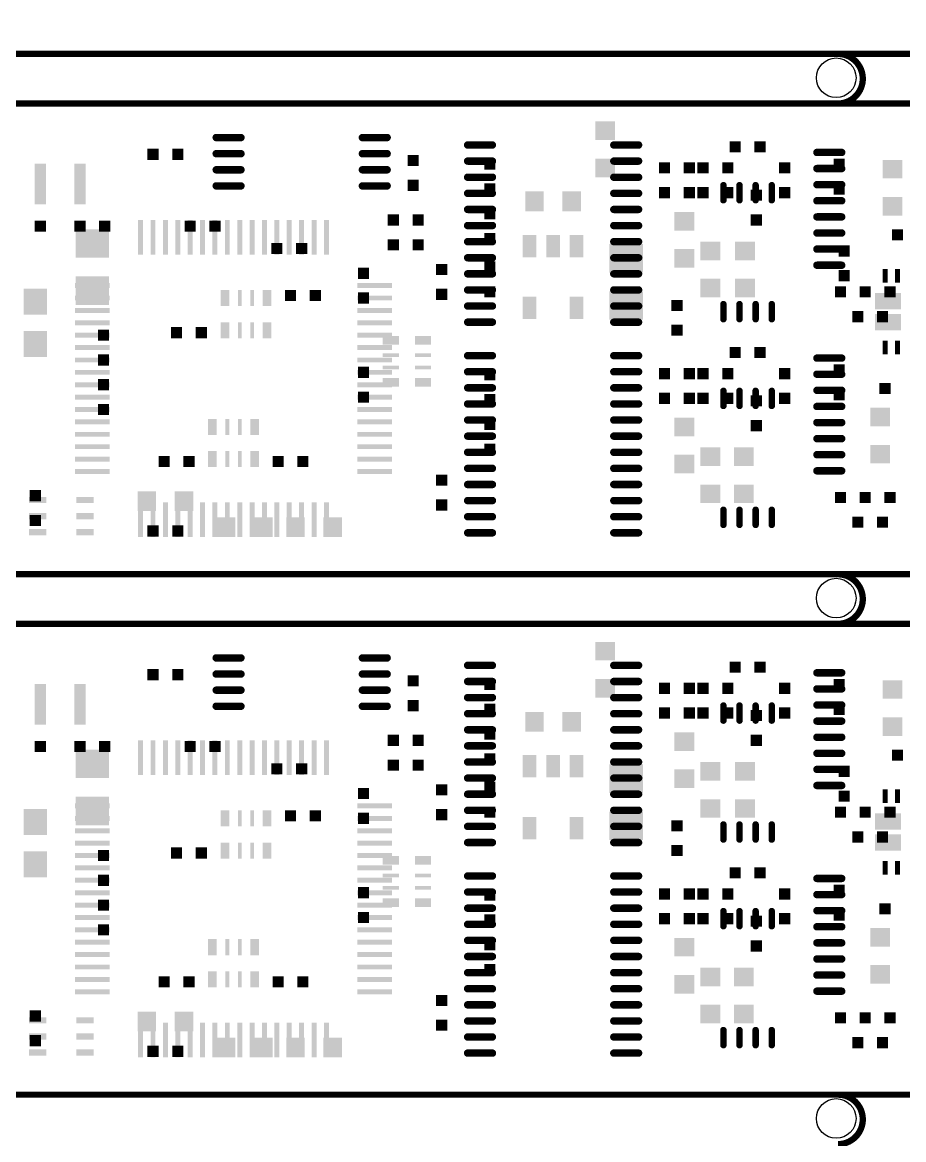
# Model space of a CAD drawing. Header units: inches. Extents: x -27 to 277, y -39 to 189.
# Drawn here: x 51.88 to 87.45, y 84.18 to 129.28 of the extents above; entities that cross this region are included whole.
import ezdxf

# ---------------------------------------------------------------- set-up
doc = ezdxf.new("R2010")
doc.units = ezdxf.units.IN
doc.header["$MEASUREMENT"] = 0
doc.layers.get('0').update_dxf_attribs({"color": 1})
for name, color, linetype in [('11_SPB', 52, 'Continuous'), ('12_SPT', 92, 'Continuous'), ('5_OL', 132, 'Continuous')]:
    doc.layers.add(name, color=color, linetype=linetype)

# ---------------------------------------------------------------- blocks, each defined once
blk = doc.blocks.new('D47ROUND1_6002X1_6002')
blk.add_circle((0, 0), 0.8)
blk = doc.blocks.new('D174OBLONG0_25999X0_87', base_point=(0.129995, 0.435))
at = {"const_width": 0.129995}
blk.add_lwpolyline([(0.064998, 0.129995, 1), (0.194993, 0.129995), (0.194993, 0.740005, 1), (0.064998, 0.740005), (0.064998, 0.129995)], format="xyb", dxfattribs=at)
blk = doc.blocks.new('D177SQUARE0_45001X0_45001')
blk.add_solid([(-0.225005, -0.225005), (0.225005, -0.225005), (-0.225005, 0.225005), (0.225005, 0.225005)])
blk = doc.blocks.new('D178OBLONG1_3X0_3', base_point=(0.65, 0.15))
at = {"const_width": 0.15}
blk.add_lwpolyline([(0.15, 0.225, 1), (0.15, 0.075), (1.15, 0.075, 1), (1.15, 0.225), (0.15, 0.225)], format="xyb", dxfattribs=at)
blk = doc.blocks.new('D179RECTANGLE0_8X0_75001')
blk.add_solid([(-0.4, -0.375005), (0.4, -0.375005), (-0.4, 0.375005), (0.4, 0.375005)])
blk = doc.blocks.new('D187RECTANGLE0_45001X1_65001')
blk.add_solid([(-0.225005, -0.825005), (0.225005, -0.825005), (-0.225005, 0.825005), (0.225005, 0.825005)])
blk = doc.blocks.new('D189RECTANGLE0_2X1_4')
blk.add_solid([(-0.1, -0.7), (0.1, -0.7), (-0.1, 0.7), (0.1, 0.7)])
blk = doc.blocks.new('D190RECTANGLE1_4X0_2')
blk.add_solid([(-0.7, -0.1), (0.7, -0.1), (-0.7, 0.1), (0.7, 0.1)])
blk = doc.blocks.new('D194RECTANGLE0_95001X1_05001')
blk.add_solid([(-0.475005, -0.525005), (0.475005, -0.525005), (-0.475005, 0.525005), (0.475005, 0.525005)])
blk = doc.blocks.new('D195RECTANGLE0_7X0_25001')
blk.add_solid([(-0.35, -0.125005), (0.35, -0.125005), (-0.35, 0.125005), (0.35, 0.125005)])
blk = doc.blocks.new('D184RECTANGLE0_75001X0_8')
blk.add_solid([(-0.375005, -0.4), (0.375005, -0.4), (-0.375005, 0.4), (0.375005, 0.4)])
blk = doc.blocks.new('D203RECTANGLE0_2X0_55001')
blk.add_solid([(-0.1, -0.275005), (0.1, -0.275005), (-0.1, 0.275005), (0.1, 0.275005)])
blk = doc.blocks.new('D192RECTANGLE1_35001X1_15001')
blk.add_solid([(-0.675005, -0.575005), (0.675005, -0.575005), (-0.675005, 0.575005), (0.675005, 0.575005)])
blk = doc.blocks.new('D181RECTANGLE0_65001X0_15001')
blk.add_solid([(-0.325005, -0.075005), (0.325005, -0.075005), (-0.325005, 0.075005), (0.325005, 0.075005)])
blk = doc.blocks.new('D182RECTANGLE0_65001X0_35001')
blk.add_solid([(-0.325005, -0.175005), (0.325005, -0.175005), (-0.325005, 0.175005), (0.325005, 0.175005)])
blk = doc.blocks.new('D207RECTANGLE0_15001X0_65001')
blk.add_solid([(-0.075005, -0.325005), (0.075005, -0.325005), (-0.075005, 0.325005), (0.075005, 0.325005)])
blk = doc.blocks.new('D208RECTANGLE0_35001X0_65001')
blk.add_solid([(-0.175005, -0.325005), (0.175005, -0.325005), (-0.175005, 0.325005), (0.175005, 0.325005)])
blk = doc.blocks.new('D209RECTANGLE0_55001X0_9')
blk.add_solid([(-0.275005, -0.45), (0.275005, -0.45), (-0.275005, 0.45), (0.275005, 0.45)])
blk = doc.blocks.new('D211RECTANGLE1_05001X0_65001')
blk.add_solid([(-0.525005, -0.325005), (0.525005, -0.325005), (-0.525005, 0.325005), (0.525005, 0.325005)])

msp = doc.modelspace()

# ---------------------------------------------------------------- linework, layer by layer
at = {"layer": '5_OL', "const_width": 0.254}
for points in [[(11.0998, 129.2987), (11.0998, 128.00076), (118.00078, 128.00076), (118.00078, 132.4991)], [(11.0998, 129.30124), (11.0998, 128.00076), (118.00078, 128.00076), (118.00078, 132.4991)], [(118.00078, 121.5009), (118.00078, 125.99924), (26.08072, 125.99924), (26.08072, 123.49988)], [(118.00078, 121.5009), (118.00078, 125.99924), (26.08072, 125.99924), (26.08072, 123.49988)], [(11.0998, 108.30052), (11.0998, 107.00004), (118.00078, 107.00004), (118.00078, 111.50092)], [(11.0998, 108.30052), (11.0998, 107.00004), (118.00078, 107.00004), (118.00078, 111.50092)], [(118.00078, 100.50018), (118.00078, 105.00106), (26.08072, 105.00106), (26.08072, 102.49916)], [(118.00078, 100.50018), (118.00078, 105.00106), (26.08072, 105.00106), (26.08072, 102.49916)], [(11.0998, 87.2998), (11.0998, 85.99932), (118.00078, 85.99932), (118.00078, 90.5002)], [(11.0998, 87.2998), (11.0998, 85.99932), (118.00078, 85.99932), (118.00078, 90.5002)]]:
    msp.add_lwpolyline(points, dxfattribs=at)
for points in [[(84.80044, 128.00076, -0.414214), (85.8012, 127)], [(85.8012, 127, -0.414214), (84.80044, 125.99924)], [(84.80044, 107.00004, -0.414214), (85.8012, 105.99928)], [(85.8012, 105.99928, -0.414214), (84.80044, 105.00106)], [(84.80044, 85.99932, -0.41347), (85.8012, 85.0011)], [(85.8012, 85.0011, -0.414214), (84.80044, 84.00034)]]:
    msp.add_lwpolyline(points, format="xyb", dxfattribs=at)

# ---------------------------------------------------------------- block references
at = {"layer": '11_SPB'}
for name, p in [('D178OBLONG1_3X0_3', (60.20054, 124.6251)), ('D178OBLONG1_3X0_3', (66.10096, 124.6251)), ('D178OBLONG1_3X0_3', (70.35038, 124.32538)), ('D178OBLONG1_3X0_3', (76.2508, 124.32538)), ('D177SQUARE0_45001X0_45001', (80.65008, 124.24918)), ('D177SQUARE0_45001X0_45001', (81.65084, 124.24918)), ('D177SQUARE0_45001X0_45001', (57.15, 123.94946)), ('D177SQUARE0_45001X0_45001', (58.15076, 123.94946)), ('D178OBLONG1_3X0_3', (60.20054, 123.97486)), ('D178OBLONG1_3X0_3', (66.10096, 123.97486)), ('D178OBLONG1_3X0_3', (84.44992, 124.02566)), ('D187RECTANGLE0_45001X1_65001', (52.60086, 122.75058)), ('D187RECTANGLE0_45001X1_65001', (54.20106, 122.75058)), ('D177SQUARE0_45001X0_45001', (67.65036, 123.70054)), ('D178OBLONG1_3X0_3', (70.35038, 123.67514)), ('D178OBLONG1_3X0_3', (76.2508, 123.67514)), ('D177SQUARE0_45001X0_45001', (77.8002, 123.40082)), ('D177SQUARE0_45001X0_45001', (78.80096, 123.40082)), ('D178OBLONG1_3X0_3', (60.20054, 123.32462)), ('D178OBLONG1_3X0_3', (66.10096, 123.32462)), ('D178OBLONG1_3X0_3', (70.35038, 123.0249)), ('D178OBLONG1_3X0_3', (76.2508, 123.0249)), ('D178OBLONG1_3X0_3', (84.44992, 123.37542)), ('D178OBLONG1_3X0_3', (60.20054, 122.67438)), ('D178OBLONG1_3X0_3', (66.10096, 122.67438)), ('D177SQUARE0_45001X0_45001', (67.65036, 122.69978)), ('D174OBLONG0_25999X0_87', (80.1751, 122.40006)), ('D174OBLONG0_25999X0_87', (80.82534, 122.40006)), ('D174OBLONG0_25999X0_87', (81.47558, 122.40006)), ('D174OBLONG0_25999X0_87', (82.12582, 122.40006)), ('D178OBLONG1_3X0_3', (84.44992, 122.72518)), ('D178OBLONG1_3X0_3', (70.35038, 122.37466)), ('D178OBLONG1_3X0_3', (76.2508, 122.37466)), ('D177SQUARE0_45001X0_45001', (77.8002, 122.40006)), ('D177SQUARE0_45001X0_45001', (78.80096, 122.40006)), ('D178OBLONG1_3X0_3', (84.44992, 122.07494)), ('D178OBLONG1_3X0_3', (70.35038, 121.72442)), ('D178OBLONG1_3X0_3', (76.2508, 121.72442)), ('D189RECTANGLE0_2X1_4', (56.64962, 120.5992)), ('D189RECTANGLE0_2X1_4', (57.15, 120.5992)), ('D189RECTANGLE0_2X1_4', (57.65038, 120.5992)), ('D189RECTANGLE0_2X1_4', (58.15076, 120.5992)), ('D189RECTANGLE0_2X1_4', (58.65114, 120.5992)), ('D189RECTANGLE0_2X1_4', (59.14898, 120.5992)), ('D189RECTANGLE0_2X1_4', (59.64936, 120.5992)), ('D189RECTANGLE0_2X1_4', (60.14974, 120.5992)), ('D189RECTANGLE0_2X1_4', (60.65012, 120.5992)), ('D189RECTANGLE0_2X1_4', (61.1505, 120.5992)), ('D189RECTANGLE0_2X1_4', (61.65088, 120.5992)), ('D189RECTANGLE0_2X1_4', (62.15126, 120.5992)), ('D189RECTANGLE0_2X1_4', (62.6491, 120.5992)), ('D189RECTANGLE0_2X1_4', (63.14948, 120.5992)), ('D189RECTANGLE0_2X1_4', (63.64986, 120.5992)), ('D189RECTANGLE0_2X1_4', (64.15024, 120.5992)), ('D177SQUARE0_45001X0_45001', (66.85026, 121.30024)), ('D177SQUARE0_45001X0_45001', (67.85102, 121.30024)), ('D179RECTANGLE0_8X0_75001', (78.6003, 121.24944)), ('D178OBLONG1_3X0_3', (84.44992, 121.4247)), ('D177SQUARE0_45001X0_45001', (52.60086, 121.04878)), ('D177SQUARE0_45001X0_45001', (54.20106, 121.04878)), ('D177SQUARE0_45001X0_45001', (55.19928, 121.04878)), ('D178OBLONG1_3X0_3', (70.35038, 121.07418)), ('D178OBLONG1_3X0_3', (76.2508, 121.07418)), ('D178OBLONG1_3X0_3', (84.44992, 120.77446)), ('D177SQUARE0_45001X0_45001', (66.85026, 120.29948)), ('D177SQUARE0_45001X0_45001', (67.85102, 120.29948)), ('D178OBLONG1_3X0_3', (70.35038, 120.42394)), ('D178OBLONG1_3X0_3', (76.2508, 120.42394)), ('D179RECTANGLE0_8X0_75001', (78.6003, 119.75084)), ('D178OBLONG1_3X0_3', (84.44992, 120.12422)), ('D177SQUARE0_45001X0_45001', (68.80098, 119.29872)), ('D178OBLONG1_3X0_3', (70.35038, 119.7737)), ('D178OBLONG1_3X0_3', (76.2508, 119.7737)), ('D178OBLONG1_3X0_3', (84.44992, 119.47398)), ('D178OBLONG1_3X0_3', (70.35038, 119.126)), ('D178OBLONG1_3X0_3', (76.2508, 119.126)), ('D190RECTANGLE1_4X0_2', (54.6989, 118.65102)), ('D190RECTANGLE1_4X0_2', (66.10096, 118.65102)), ('D178OBLONG1_3X0_3', (70.35038, 118.47576)), ('D178OBLONG1_3X0_3', (76.2508, 118.47576)), ('D177SQUARE0_45001X0_45001', (84.8995, 118.39956)), ('D177SQUARE0_45001X0_45001', (85.90026, 118.39956)), ('D177SQUARE0_45001X0_45001', (86.90102, 118.39956)), ('D194RECTANGLE0_95001X1_05001', (52.4002, 118.00078)), ('D190RECTANGLE1_4X0_2', (54.6989, 118.15064)), ('D190RECTANGLE1_4X0_2', (66.10096, 118.15064)), ('D177SQUARE0_45001X0_45001', (68.80098, 118.3005)), ('D190RECTANGLE1_4X0_2', (54.6989, 117.65026)), ('D190RECTANGLE1_4X0_2', (66.10096, 117.65026)), ('D178OBLONG1_3X0_3', (70.35038, 117.82552)), ('D178OBLONG1_3X0_3', (76.2508, 117.82552)), ('D174OBLONG0_25999X0_87', (80.1751, 117.59946)), ('D174OBLONG0_25999X0_87', (80.82534, 117.59946)), ('D174OBLONG0_25999X0_87', (81.47558, 117.59946)), ('D174OBLONG0_25999X0_87', (82.12582, 117.59946)), ('D190RECTANGLE1_4X0_2', (54.6989, 117.14988)), ('D190RECTANGLE1_4X0_2', (66.10096, 117.14988)), ('D178OBLONG1_3X0_3', (70.35038, 117.17528)), ('D178OBLONG1_3X0_3', (76.2508, 117.17528)), ('D177SQUARE0_45001X0_45001', (85.60054, 117.3988)), ('D177SQUARE0_45001X0_45001', (86.59876, 117.3988)), ('D194RECTANGLE0_95001X1_05001', (52.4002, 116.29898)), ('D190RECTANGLE1_4X0_2', (54.6989, 116.6495)), ('D190RECTANGLE1_4X0_2', (66.10096, 116.6495)), ('D190RECTANGLE1_4X0_2', (54.6989, 116.14912)), ('D190RECTANGLE1_4X0_2', (66.10096, 116.14912)), ('D178OBLONG1_3X0_3', (70.35038, 115.824)), ('D178OBLONG1_3X0_3', (76.2508, 115.824)), ('D177SQUARE0_45001X0_45001', (80.65008, 115.951)), ('D177SQUARE0_45001X0_45001', (81.65084, 115.951)), ('D190RECTANGLE1_4X0_2', (54.6989, 115.64874)), ('D190RECTANGLE1_4X0_2', (66.10096, 115.64874)), ('D178OBLONG1_3X0_3', (84.44992, 115.72494)), ('D190RECTANGLE1_4X0_2', (54.6989, 115.1509)), ('D190RECTANGLE1_4X0_2', (66.10096, 115.1509)), ('D178OBLONG1_3X0_3', (70.35038, 115.17376)), ('D178OBLONG1_3X0_3', (76.2508, 115.17376)), ('D177SQUARE0_45001X0_45001', (77.8002, 115.1001)), ('D177SQUARE0_45001X0_45001', (78.80096, 115.1001)), ('D178OBLONG1_3X0_3', (84.44992, 115.0747)), ('D190RECTANGLE1_4X0_2', (54.6989, 114.65052)), ('D190RECTANGLE1_4X0_2', (66.10096, 114.65052)), ('D178OBLONG1_3X0_3', (70.35038, 114.52606)), ('D178OBLONG1_3X0_3', (76.2508, 114.52606)), ('D178OBLONG1_3X0_3', (84.44992, 114.42446)), ('D190RECTANGLE1_4X0_2', (54.6989, 114.15014)), ('D190RECTANGLE1_4X0_2', (66.10096, 114.15014)), ('D177SQUARE0_45001X0_45001', (77.8002, 114.09934)), ('D177SQUARE0_45001X0_45001', (78.80096, 114.09934)), ('D174OBLONG0_25999X0_87', (80.1751, 114.09934)), ('D174OBLONG0_25999X0_87', (80.82534, 114.09934)), ('D174OBLONG0_25999X0_87', (81.47558, 114.09934)), ('D174OBLONG0_25999X0_87', (82.12582, 114.09934)), ('D190RECTANGLE1_4X0_2', (54.6989, 113.64976)), ('D190RECTANGLE1_4X0_2', (66.10096, 113.64976)), ('D178OBLONG1_3X0_3', (70.35038, 113.87582)), ('D178OBLONG1_3X0_3', (76.2508, 113.87582)), ('D178OBLONG1_3X0_3', (84.44992, 113.77422)), ('D190RECTANGLE1_4X0_2', (54.6989, 113.14938)), ('D190RECTANGLE1_4X0_2', (66.10096, 113.14938)), ('D178OBLONG1_3X0_3', (70.35038, 113.22558)), ('D178OBLONG1_3X0_3', (76.2508, 113.22558)), ('D179RECTANGLE0_8X0_75001', (78.6003, 112.94872)), ('D178OBLONG1_3X0_3', (84.44992, 113.12398)), ('D190RECTANGLE1_4X0_2', (54.6989, 112.649)), ('D190RECTANGLE1_4X0_2', (66.10096, 112.649)), ('D178OBLONG1_3X0_3', (70.35038, 112.57534)), ('D178OBLONG1_3X0_3', (76.2508, 112.57534)), ('D178OBLONG1_3X0_3', (84.44992, 112.47374)), ('D190RECTANGLE1_4X0_2', (54.6989, 112.15116)), ('D190RECTANGLE1_4X0_2', (66.10096, 112.15116)), ('D178OBLONG1_3X0_3', (70.35038, 111.9251)), ('D178OBLONG1_3X0_3', (76.2508, 111.9251)), ('D178OBLONG1_3X0_3', (84.44992, 111.82604)), ('D190RECTANGLE1_4X0_2', (54.6989, 111.65078)), ('D190RECTANGLE1_4X0_2', (66.10096, 111.65078)), ('D178OBLONG1_3X0_3', (70.35038, 111.27486)), ('D178OBLONG1_3X0_3', (76.2508, 111.27486)), ('D179RECTANGLE0_8X0_75001', (78.6003, 111.45012)), ('D190RECTANGLE1_4X0_2', (54.6989, 111.1504)), ('D190RECTANGLE1_4X0_2', (66.10096, 111.1504)), ('D177SQUARE0_45001X0_45001', (68.80098, 110.79988)), ('D178OBLONG1_3X0_3', (84.44992, 111.1758)), ('D178OBLONG1_3X0_3', (70.35038, 110.62462)), ('D178OBLONG1_3X0_3', (76.2508, 110.62462)), ('D195RECTANGLE0_7X0_25001', (52.49926, 109.99978)), ('D195RECTANGLE0_7X0_25001', (54.39918, 109.99978)), ('D178OBLONG1_3X0_3', (70.35038, 109.97438)), ('D178OBLONG1_3X0_3', (76.2508, 109.97438)), ('D177SQUARE0_45001X0_45001', (84.8995, 110.09884)), ('D177SQUARE0_45001X0_45001', (85.90026, 110.09884)), ('D177SQUARE0_45001X0_45001', (86.90102, 110.09884)), ('D189RECTANGLE0_2X1_4', (56.64962, 109.19968)), ('D189RECTANGLE0_2X1_4', (57.15, 109.19968)), ('D189RECTANGLE0_2X1_4', (57.65038, 109.19968)), ('D189RECTANGLE0_2X1_4', (58.15076, 109.19968)), ('D189RECTANGLE0_2X1_4', (58.65114, 109.19968)), ('D189RECTANGLE0_2X1_4', (59.14898, 109.19968)), ('D189RECTANGLE0_2X1_4', (59.64936, 109.19968)), ('D189RECTANGLE0_2X1_4', (60.14974, 109.19968)), ('D189RECTANGLE0_2X1_4', (60.65012, 109.19968)), ('D189RECTANGLE0_2X1_4', (61.1505, 109.19968)), ('D189RECTANGLE0_2X1_4', (61.65088, 109.19968)), ('D189RECTANGLE0_2X1_4', (62.15126, 109.19968)), ('D189RECTANGLE0_2X1_4', (62.6491, 109.19968)), ('D189RECTANGLE0_2X1_4', (63.14948, 109.19968)), ('D189RECTANGLE0_2X1_4', (63.64986, 109.19968)), ('D189RECTANGLE0_2X1_4', (64.15024, 109.19968)), ('D177SQUARE0_45001X0_45001', (68.80098, 109.79912)), ('D174OBLONG0_25999X0_87', (80.1751, 109.29874)), ('D174OBLONG0_25999X0_87', (80.82534, 109.29874)), ('D174OBLONG0_25999X0_87', (81.47558, 109.29874)), ('D174OBLONG0_25999X0_87', (82.12582, 109.29874)), ('D195RECTANGLE0_7X0_25001', (52.49926, 109.34954)), ('D195RECTANGLE0_7X0_25001', (54.39918, 109.34954)), ('D178OBLONG1_3X0_3', (70.35038, 109.32414)), ('D178OBLONG1_3X0_3', (76.2508, 109.32414)), ('D177SQUARE0_45001X0_45001', (85.60054, 109.10062)), ('D177SQUARE0_45001X0_45001', (86.59876, 109.10062)), ('D195RECTANGLE0_7X0_25001', (52.49926, 108.6993)), ('D195RECTANGLE0_7X0_25001', (54.39918, 108.6993)), ('D178OBLONG1_3X0_3', (70.35038, 108.6739)), ('D178OBLONG1_3X0_3', (76.2508, 108.6739)), ('D178OBLONG1_3X0_3', (60.20054, 103.62438)), ('D178OBLONG1_3X0_3', (66.10096, 103.62438)), ('D178OBLONG1_3X0_3', (70.35038, 103.32466)), ('D178OBLONG1_3X0_3', (76.2508, 103.32466)), ('D177SQUARE0_45001X0_45001', (80.65008, 103.251)), ('D177SQUARE0_45001X0_45001', (81.65084, 103.251)), ('D177SQUARE0_45001X0_45001', (57.15, 102.94874)), ('D177SQUARE0_45001X0_45001', (58.15076, 102.94874)), ('D178OBLONG1_3X0_3', (60.20054, 102.97414)), ('D178OBLONG1_3X0_3', (66.10096, 102.97414)), ('D177SQUARE0_45001X0_45001', (67.65036, 102.69982)), ('D178OBLONG1_3X0_3', (70.35038, 102.67442)), ('D178OBLONG1_3X0_3', (76.2508, 102.67442)), ('D178OBLONG1_3X0_3', (84.44992, 103.02494)), ('D187RECTANGLE0_45001X1_65001', (52.60086, 101.74986)), ('D187RECTANGLE0_45001X1_65001', (54.20106, 101.74986)), ('D178OBLONG1_3X0_3', (60.20054, 102.3239)), ('D178OBLONG1_3X0_3', (66.10096, 102.3239)), ('D177SQUARE0_45001X0_45001', (77.8002, 102.4001)), ('D177SQUARE0_45001X0_45001', (78.80096, 102.4001)), ('D178OBLONG1_3X0_3', (84.44992, 102.3747)), ('D177SQUARE0_45001X0_45001', (67.65036, 101.69906)), ('D178OBLONG1_3X0_3', (70.35038, 102.02418)), ('D178OBLONG1_3X0_3', (76.2508, 102.02418)), ('D178OBLONG1_3X0_3', (60.20054, 101.67366)), ('D178OBLONG1_3X0_3', (66.10096, 101.67366)), ('D178OBLONG1_3X0_3', (70.35038, 101.37394)), ('D178OBLONG1_3X0_3', (76.2508, 101.37394)), ('D177SQUARE0_45001X0_45001', (77.8002, 101.39934)), ('D177SQUARE0_45001X0_45001', (78.80096, 101.39934)), ('D174OBLONG0_25999X0_87', (80.1751, 101.39934)), ('D174OBLONG0_25999X0_87', (80.82534, 101.39934)), ('D174OBLONG0_25999X0_87', (81.47558, 101.39934)), ('D174OBLONG0_25999X0_87', (82.12582, 101.39934)), ('D178OBLONG1_3X0_3', (84.44992, 101.72446)), ('D178OBLONG1_3X0_3', (84.44992, 101.07422)), ('D178OBLONG1_3X0_3', (70.35038, 100.7237)), ('D178OBLONG1_3X0_3', (76.2508, 100.7237)), ('D179RECTANGLE0_8X0_75001', (78.6003, 100.24872)), ('D178OBLONG1_3X0_3', (84.44992, 100.42398)), ('D177SQUARE0_45001X0_45001', (52.60086, 100.0506)), ('D177SQUARE0_45001X0_45001', (54.20106, 100.0506)), ('D177SQUARE0_45001X0_45001', (55.19928, 100.0506)), ('D189RECTANGLE0_2X1_4', (56.64962, 99.60102)), ('D189RECTANGLE0_2X1_4', (57.15, 99.60102)), ('D189RECTANGLE0_2X1_4', (57.65038, 99.60102)), ('D189RECTANGLE0_2X1_4', (58.15076, 99.60102)), ('D189RECTANGLE0_2X1_4', (58.65114, 99.60102)), ('D189RECTANGLE0_2X1_4', (59.14898, 99.60102)), ('D189RECTANGLE0_2X1_4', (59.64936, 99.60102)), ('D189RECTANGLE0_2X1_4', (60.14974, 99.60102)), ('D189RECTANGLE0_2X1_4', (60.65012, 99.60102)), ('D189RECTANGLE0_2X1_4', (61.1505, 99.60102)), ('D189RECTANGLE0_2X1_4', (61.65088, 99.60102)), ('D189RECTANGLE0_2X1_4', (62.15126, 99.60102)), ('D189RECTANGLE0_2X1_4', (62.6491, 99.60102)), ('D189RECTANGLE0_2X1_4', (63.14948, 99.60102)), ('D189RECTANGLE0_2X1_4', (63.64986, 99.60102)), ('D189RECTANGLE0_2X1_4', (64.15024, 99.60102)), ('D177SQUARE0_45001X0_45001', (66.85026, 100.29952)), ('D177SQUARE0_45001X0_45001', (67.85102, 100.29952)), ('D178OBLONG1_3X0_3', (70.35038, 100.076)), ('D178OBLONG1_3X0_3', (76.2508, 100.076)), ('D178OBLONG1_3X0_3', (84.44992, 99.77374)), ('D177SQUARE0_45001X0_45001', (66.85026, 99.29876)), ('D177SQUARE0_45001X0_45001', (67.85102, 99.29876)), ('D178OBLONG1_3X0_3', (70.35038, 99.42576)), ('D178OBLONG1_3X0_3', (76.2508, 99.42576)), ('D178OBLONG1_3X0_3', (84.44992, 99.12604)), ('D178OBLONG1_3X0_3', (70.35038, 98.77552)), ('D178OBLONG1_3X0_3', (76.2508, 98.77552)), ('D179RECTANGLE0_8X0_75001', (78.6003, 98.75012)), ('D177SQUARE0_45001X0_45001', (68.80098, 98.30054)), ('D178OBLONG1_3X0_3', (84.44992, 98.4758)), ('D178OBLONG1_3X0_3', (70.35038, 98.12528)), ('D178OBLONG1_3X0_3', (76.2508, 98.12528)), ('D194RECTANGLE0_95001X1_05001', (52.4002, 97.00006)), ('D190RECTANGLE1_4X0_2', (54.6989, 97.6503)), ('D190RECTANGLE1_4X0_2', (66.10096, 97.6503)), ('D177SQUARE0_45001X0_45001', (68.80098, 97.29978)), ('D178OBLONG1_3X0_3', (70.35038, 97.47504)), ('D178OBLONG1_3X0_3', (76.2508, 97.47504)), ('D177SQUARE0_45001X0_45001', (84.8995, 97.39884)), ('D177SQUARE0_45001X0_45001', (85.90026, 97.39884)), ('D177SQUARE0_45001X0_45001', (86.90102, 97.39884)), ('D190RECTANGLE1_4X0_2', (54.6989, 97.14992)), ('D190RECTANGLE1_4X0_2', (66.10096, 97.14992)), ('D178OBLONG1_3X0_3', (70.35038, 96.8248)), ('D178OBLONG1_3X0_3', (76.2508, 96.8248)), ('D174OBLONG0_25999X0_87', (80.1751, 96.59874)), ('D174OBLONG0_25999X0_87', (80.82534, 96.59874)), ('D174OBLONG0_25999X0_87', (81.47558, 96.59874)), ('D174OBLONG0_25999X0_87', (82.12582, 96.59874)), ('D190RECTANGLE1_4X0_2', (54.6989, 96.64954)), ('D190RECTANGLE1_4X0_2', (66.10096, 96.64954)), ('D177SQUARE0_45001X0_45001', (85.60054, 96.40062)), ('D177SQUARE0_45001X0_45001', (86.59876, 96.40062)), ('D190RECTANGLE1_4X0_2', (54.6989, 96.14916)), ('D190RECTANGLE1_4X0_2', (66.10096, 96.14916)), ('D178OBLONG1_3X0_3', (70.35038, 96.17456)), ('D178OBLONG1_3X0_3', (76.2508, 96.17456)), ('D194RECTANGLE0_95001X1_05001', (52.4002, 95.3008)), ('D190RECTANGLE1_4X0_2', (54.6989, 95.64878)), ('D190RECTANGLE1_4X0_2', (66.10096, 95.64878)), ('D190RECTANGLE1_4X0_2', (54.6989, 95.15094)), ('D190RECTANGLE1_4X0_2', (66.10096, 95.15094)), ('D177SQUARE0_45001X0_45001', (80.65008, 94.95028)), ('D177SQUARE0_45001X0_45001', (81.65084, 94.95028)), ('D190RECTANGLE1_4X0_2', (54.6989, 94.65056)), ('D190RECTANGLE1_4X0_2', (66.10096, 94.65056)), ('D178OBLONG1_3X0_3', (70.35038, 94.82582)), ('D178OBLONG1_3X0_3', (76.2508, 94.82582)), ('D178OBLONG1_3X0_3', (84.44992, 94.72422)), ('D190RECTANGLE1_4X0_2', (54.6989, 94.15018)), ('D190RECTANGLE1_4X0_2', (66.10096, 94.15018)), ('D178OBLONG1_3X0_3', (70.35038, 94.17558)), ('D178OBLONG1_3X0_3', (76.2508, 94.17558)), ('D177SQUARE0_45001X0_45001', (77.8002, 94.09938)), ('D177SQUARE0_45001X0_45001', (78.80096, 94.09938)), ('D178OBLONG1_3X0_3', (84.44992, 94.07398)), ('D190RECTANGLE1_4X0_2', (54.6989, 93.6498)), ('D190RECTANGLE1_4X0_2', (66.10096, 93.6498)), ('D178OBLONG1_3X0_3', (70.35038, 93.52534)), ('D178OBLONG1_3X0_3', (76.2508, 93.52534)), ('D174OBLONG0_25999X0_87', (80.1751, 93.10116)), ('D174OBLONG0_25999X0_87', (80.82534, 93.10116)), ('D174OBLONG0_25999X0_87', (81.47558, 93.10116)), ('D174OBLONG0_25999X0_87', (82.12582, 93.10116)), ('D178OBLONG1_3X0_3', (84.44992, 93.42374)), ('D190RECTANGLE1_4X0_2', (54.6989, 93.14942)), ('D190RECTANGLE1_4X0_2', (66.10096, 93.14942)), ('D178OBLONG1_3X0_3', (70.35038, 92.8751)), ('D178OBLONG1_3X0_3', (76.2508, 92.8751)), ('D177SQUARE0_45001X0_45001', (77.8002, 93.10116)), ('D177SQUARE0_45001X0_45001', (78.80096, 93.10116)), ('D178OBLONG1_3X0_3', (84.44992, 92.77604)), ('D190RECTANGLE1_4X0_2', (54.6989, 92.64904)), ('D190RECTANGLE1_4X0_2', (66.10096, 92.64904)), ('D190RECTANGLE1_4X0_2', (54.6989, 92.14866)), ('D190RECTANGLE1_4X0_2', (66.10096, 92.14866)), ('D178OBLONG1_3X0_3', (70.35038, 92.22486)), ('D178OBLONG1_3X0_3', (76.2508, 92.22486)), ('D179RECTANGLE0_8X0_75001', (78.6003, 91.95054)), ('D178OBLONG1_3X0_3', (84.44992, 92.1258)), ('D190RECTANGLE1_4X0_2', (54.6989, 91.65082)), ('D190RECTANGLE1_4X0_2', (66.10096, 91.65082)), ('D178OBLONG1_3X0_3', (70.35038, 91.57462)), ('D178OBLONG1_3X0_3', (76.2508, 91.57462)), ('D178OBLONG1_3X0_3', (84.44992, 91.47556)), ('D190RECTANGLE1_4X0_2', (54.6989, 91.15044)), ('D190RECTANGLE1_4X0_2', (66.10096, 91.15044)), ('D190RECTANGLE1_4X0_2', (54.6989, 90.65006)), ('D190RECTANGLE1_4X0_2', (66.10096, 90.65006)), ('D178OBLONG1_3X0_3', (70.35038, 90.92438)), ('D178OBLONG1_3X0_3', (76.2508, 90.92438)), ('D179RECTANGLE0_8X0_75001', (78.6003, 90.4494)), ('D178OBLONG1_3X0_3', (84.44992, 90.82532)), ('D190RECTANGLE1_4X0_2', (54.6989, 90.14968)), ('D190RECTANGLE1_4X0_2', (66.10096, 90.14968)), ('D178OBLONG1_3X0_3', (70.35038, 90.27414)), ('D178OBLONG1_3X0_3', (76.2508, 90.27414)), ('D178OBLONG1_3X0_3', (84.44992, 90.17508)), ('D177SQUARE0_45001X0_45001', (68.80098, 89.79916)), ('D178OBLONG1_3X0_3', (70.35038, 89.6239)), ('D178OBLONG1_3X0_3', (76.2508, 89.6239)), ('D177SQUARE0_45001X0_45001', (84.8995, 89.10066)), ('D177SQUARE0_45001X0_45001', (85.90026, 89.10066)), ('D177SQUARE0_45001X0_45001', (86.90102, 89.10066)), ('D195RECTANGLE0_7X0_25001', (52.49926, 88.99906)), ('D195RECTANGLE0_7X0_25001', (54.39918, 88.99906)), ('D189RECTANGLE0_2X1_4', (56.64962, 88.19896)), ('D189RECTANGLE0_2X1_4', (57.15, 88.19896)), ('D189RECTANGLE0_2X1_4', (57.65038, 88.19896)), ('D189RECTANGLE0_2X1_4', (58.15076, 88.19896)), ('D189RECTANGLE0_2X1_4', (58.65114, 88.19896)), ('D189RECTANGLE0_2X1_4', (59.14898, 88.19896)), ('D189RECTANGLE0_2X1_4', (59.64936, 88.19896)), ('D189RECTANGLE0_2X1_4', (60.14974, 88.19896)), ('D189RECTANGLE0_2X1_4', (60.65012, 88.19896)), ('D189RECTANGLE0_2X1_4', (61.1505, 88.19896)), ('D189RECTANGLE0_2X1_4', (61.65088, 88.19896)), ('D189RECTANGLE0_2X1_4', (62.15126, 88.19896)), ('D189RECTANGLE0_2X1_4', (62.6491, 88.19896)), ('D189RECTANGLE0_2X1_4', (63.14948, 88.19896)), ('D189RECTANGLE0_2X1_4', (63.64986, 88.19896)), ('D189RECTANGLE0_2X1_4', (64.15024, 88.19896)), ('D177SQUARE0_45001X0_45001', (68.80098, 88.80094)), ('D178OBLONG1_3X0_3', (70.35038, 88.97366)), ('D178OBLONG1_3X0_3', (76.2508, 88.97366)), ('D195RECTANGLE0_7X0_25001', (52.49926, 88.34882)), ('D195RECTANGLE0_7X0_25001', (54.39918, 88.34882)), ('D178OBLONG1_3X0_3', (70.35038, 88.32596)), ('D178OBLONG1_3X0_3', (76.2508, 88.32596)), ('D174OBLONG0_25999X0_87', (80.1751, 88.30056)), ('D174OBLONG0_25999X0_87', (80.82534, 88.30056)), ('D174OBLONG0_25999X0_87', (81.47558, 88.30056)), ('D174OBLONG0_25999X0_87', (82.12582, 88.30056)), ('D177SQUARE0_45001X0_45001', (85.60054, 88.0999)), ('D177SQUARE0_45001X0_45001', (86.59876, 88.0999)), ('D195RECTANGLE0_7X0_25001', (52.49926, 87.70112)), ('D195RECTANGLE0_7X0_25001', (54.39918, 87.70112)), ('D178OBLONG1_3X0_3', (70.35038, 87.67572)), ('D178OBLONG1_3X0_3', (76.2508, 87.67572))]:
    msp.add_blockref(name, p, dxfattribs=at)
at = {"layer": '12_SPT'}
for name, p in [('D179RECTANGLE0_8X0_75001', (75.3999, 124.89942)), ('D177SQUARE0_45001X0_45001', (70.74916, 123.55068)), ('D179RECTANGLE0_8X0_75001', (75.3999, 123.40082)), ('D177SQUARE0_45001X0_45001', (79.3496, 123.40082)), ('D177SQUARE0_45001X0_45001', (80.35036, 123.40082)), ('D177SQUARE0_45001X0_45001', (82.64906, 123.40082)), ('D177SQUARE0_45001X0_45001', (84.85124, 123.55068)), ('D179RECTANGLE0_8X0_75001', (87.00008, 123.35002)), ('D177SQUARE0_45001X0_45001', (70.74916, 122.54992)), ('D177SQUARE0_45001X0_45001', (84.85124, 122.54992)), ('D184RECTANGLE0_75001X0_8', (72.55002, 122.04954)), ('D184RECTANGLE0_75001X0_8', (74.05116, 122.04954)), ('D177SQUARE0_45001X0_45001', (79.3496, 122.40006)), ('D177SQUARE0_45001X0_45001', (80.35036, 122.40006)), ('D177SQUARE0_45001X0_45001', (81.50098, 122.301)), ('D177SQUARE0_45001X0_45001', (82.64906, 122.40006)), ('D179RECTANGLE0_8X0_75001', (87.00008, 121.84888)), ('D177SQUARE0_45001X0_45001', (70.74916, 121.54916)), ('D177SQUARE0_45001X0_45001', (81.50098, 121.30024)), ('D192RECTANGLE1_35001X1_15001', (54.6989, 120.35282)), ('D177SQUARE0_45001X0_45001', (58.65114, 121.04878)), ('D177SQUARE0_45001X0_45001', (59.64936, 121.04878)), ('D177SQUARE0_45001X0_45001', (87.20074, 120.7008)), ('D177SQUARE0_45001X0_45001', (70.74916, 120.55094)), ('D209RECTANGLE0_55001X0_9', (72.34936, 120.24868)), ('D209RECTANGLE0_55001X0_9', (73.29932, 120.24868)), ('D209RECTANGLE0_55001X0_9', (74.24928, 120.24868)), ('D179RECTANGLE0_8X0_75001', (79.64932, 120.05056)), ('D179RECTANGLE0_8X0_75001', (81.04886, 120.05056)), ('D177SQUARE0_45001X0_45001', (62.15126, 120.14962)), ('D177SQUARE0_45001X0_45001', (63.14948, 120.14962)), ('D192RECTANGLE1_35001X1_15001', (76.2508, 119.75338)), ('D177SQUARE0_45001X0_45001', (85.04936, 120.05056)), ('D177SQUARE0_45001X0_45001', (70.74916, 119.40032)), ('D177SQUARE0_45001X0_45001', (65.64884, 119.14886)), ('D177SQUARE0_45001X0_45001', (85.04936, 119.0498)), ('D203RECTANGLE0_2X0_55001', (86.70036, 119.0498)), ('D203RECTANGLE0_2X0_55001', (87.20074, 119.0498)), ('D192RECTANGLE1_35001X1_15001', (54.6989, 118.44782)), ('D177SQUARE0_45001X0_45001', (70.74916, 118.39956)), ('D179RECTANGLE0_8X0_75001', (79.64932, 118.54942)), ('D179RECTANGLE0_8X0_75001', (81.04886, 118.54942)), ('D208RECTANGLE0_35001X0_65001', (60.05068, 118.15064)), ('D207RECTANGLE0_15001X0_65001', (60.65012, 118.15064)), ('D207RECTANGLE0_15001X0_65001', (61.1505, 118.15064)), ('D208RECTANGLE0_35001X0_65001', (61.74994, 118.15064)), ('D177SQUARE0_45001X0_45001', (62.6999, 118.2497)), ('D177SQUARE0_45001X0_45001', (63.70066, 118.2497)), ('D177SQUARE0_45001X0_45001', (65.64884, 118.15064)), ('D209RECTANGLE0_55001X0_9', (72.34936, 117.74932)), ('D209RECTANGLE0_55001X0_9', (74.24928, 117.74932)), ('D192RECTANGLE1_35001X1_15001', (76.2508, 117.84838)), ('D211RECTANGLE1_05001X0_65001', (86.82482, 118.02364)), ('D177SQUARE0_45001X0_45001', (78.30058, 117.85092)), ('D211RECTANGLE1_05001X0_65001', (86.82482, 117.17528)), ('D177SQUARE0_45001X0_45001', (55.15102, 116.6495)), ('D177SQUARE0_45001X0_45001', (58.09996, 116.7511)), ('D177SQUARE0_45001X0_45001', (59.10072, 116.7511)), ('D208RECTANGLE0_35001X0_65001', (60.05068, 116.85016)), ('D207RECTANGLE0_15001X0_65001', (60.65012, 116.85016)), ('D207RECTANGLE0_15001X0_65001', (61.1505, 116.85016)), ('D208RECTANGLE0_35001X0_65001', (61.74994, 116.85016)), ('D177SQUARE0_45001X0_45001', (78.30058, 116.85016)), ('D182RECTANGLE0_65001X0_35001', (66.7512, 116.44884)), ('D182RECTANGLE0_65001X0_35001', (68.04914, 116.44884)), ('D203RECTANGLE0_2X0_55001', (86.70036, 116.14912)), ('D203RECTANGLE0_2X0_55001', (87.20074, 116.14912)), ('D181RECTANGLE0_65001X0_15001', (66.7512, 115.8494)), ('D181RECTANGLE0_65001X0_15001', (68.04914, 115.8494)), ('D177SQUARE0_45001X0_45001', (55.15102, 115.64874)), ('D177SQUARE0_45001X0_45001', (84.85124, 115.24996)), ('D177SQUARE0_45001X0_45001', (65.64884, 115.1509)), ('D181RECTANGLE0_65001X0_15001', (66.7512, 115.34902)), ('D181RECTANGLE0_65001X0_15001', (68.04914, 115.34902)), ('D177SQUARE0_45001X0_45001', (70.74916, 115.0493)), ('D177SQUARE0_45001X0_45001', (79.3496, 115.1001)), ('D177SQUARE0_45001X0_45001', (80.35036, 115.1001)), ('D177SQUARE0_45001X0_45001', (82.64906, 115.1001)), ('D177SQUARE0_45001X0_45001', (55.15102, 114.65052)), ('D182RECTANGLE0_65001X0_35001', (66.7512, 114.74958)), ('D182RECTANGLE0_65001X0_35001', (68.04914, 114.74958)), ('D177SQUARE0_45001X0_45001', (86.70036, 114.50066)), ('D177SQUARE0_45001X0_45001', (65.64884, 114.15014)), ('D177SQUARE0_45001X0_45001', (70.74916, 114.05108)), ('D177SQUARE0_45001X0_45001', (79.3496, 114.09934)), ('D177SQUARE0_45001X0_45001', (80.35036, 114.09934)), ('D177SQUARE0_45001X0_45001', (81.50098, 114.00028)), ('D177SQUARE0_45001X0_45001', (82.64906, 114.09934)), ('D177SQUARE0_45001X0_45001', (84.85124, 114.2492)), ('D177SQUARE0_45001X0_45001', (55.15102, 113.64976)), ('D179RECTANGLE0_8X0_75001', (86.4997, 113.35004)), ('D208RECTANGLE0_35001X0_65001', (59.5503, 112.94872)), ('D207RECTANGLE0_15001X0_65001', (60.14974, 112.94872)), ('D207RECTANGLE0_15001X0_65001', (60.65012, 112.94872)), ('D208RECTANGLE0_35001X0_65001', (61.24956, 112.94872)), ('D177SQUARE0_45001X0_45001', (70.74916, 113.05032)), ('D177SQUARE0_45001X0_45001', (81.50098, 112.99952)), ('D208RECTANGLE0_35001X0_65001', (59.5503, 111.65078)), ('D207RECTANGLE0_15001X0_65001', (60.14974, 111.65078)), ('D207RECTANGLE0_15001X0_65001', (60.65012, 111.65078)), ('D208RECTANGLE0_35001X0_65001', (61.24956, 111.65078)), ('D177SQUARE0_45001X0_45001', (70.74916, 112.04956)), ('D179RECTANGLE0_8X0_75001', (79.64932, 111.74984)), ('D179RECTANGLE0_8X0_75001', (81.0006, 111.74984)), ('D179RECTANGLE0_8X0_75001', (86.4997, 111.8489)), ('D177SQUARE0_45001X0_45001', (57.59958, 111.54918)), ('D177SQUARE0_45001X0_45001', (58.60034, 111.54918)), ('D177SQUARE0_45001X0_45001', (62.19952, 111.54918)), ('D177SQUARE0_45001X0_45001', (63.20028, 111.54918)), ('D179RECTANGLE0_8X0_75001', (79.64932, 110.2487)), ('D179RECTANGLE0_8X0_75001', (81.0006, 110.2487)), ('D177SQUARE0_45001X0_45001', (52.4002, 110.17504)), ('D184RECTANGLE0_75001X0_8', (56.90108, 109.94898)), ('D184RECTANGLE0_75001X0_8', (58.39968, 109.94898)), ('D177SQUARE0_45001X0_45001', (52.4002, 109.17428)), ('D184RECTANGLE0_75001X0_8', (60.09894, 108.89996)), ('D184RECTANGLE0_75001X0_8', (61.60008, 108.89996)), ('D184RECTANGLE0_75001X0_8', (62.90056, 108.89996)), ('D184RECTANGLE0_75001X0_8', (64.39916, 108.89996)), ('D177SQUARE0_45001X0_45001', (57.15, 108.7501)), ('D177SQUARE0_45001X0_45001', (58.15076, 108.7501)), ('D179RECTANGLE0_8X0_75001', (75.3999, 103.8987)), ('D177SQUARE0_45001X0_45001', (70.74916, 102.54996)), ('D179RECTANGLE0_8X0_75001', (75.3999, 102.4001)), ('D177SQUARE0_45001X0_45001', (79.3496, 102.4001)), ('D177SQUARE0_45001X0_45001', (80.35036, 102.4001)), ('D177SQUARE0_45001X0_45001', (82.64906, 102.4001)), ('D177SQUARE0_45001X0_45001', (84.85124, 102.54996)), ('D179RECTANGLE0_8X0_75001', (87.00008, 102.3493)), ('D177SQUARE0_45001X0_45001', (70.74916, 101.5492)), ('D177SQUARE0_45001X0_45001', (79.3496, 101.39934)), ('D177SQUARE0_45001X0_45001', (80.35036, 101.39934)), ('D177SQUARE0_45001X0_45001', (81.50098, 101.30028)), ('D177SQUARE0_45001X0_45001', (82.64906, 101.39934)), ('D177SQUARE0_45001X0_45001', (84.85124, 101.5492)), ('D184RECTANGLE0_75001X0_8', (72.55002, 101.04882)), ('D184RECTANGLE0_75001X0_8', (74.05116, 101.04882)), ('D179RECTANGLE0_8X0_75001', (87.00008, 100.8507)), ('D177SQUARE0_45001X0_45001', (70.74916, 100.55098)), ('D177SQUARE0_45001X0_45001', (58.65114, 100.0506)), ('D177SQUARE0_45001X0_45001', (59.64936, 100.0506)), ('D177SQUARE0_45001X0_45001', (81.50098, 100.29952)), ('D192RECTANGLE1_35001X1_15001', (54.6989, 99.3521)), ('D177SQUARE0_45001X0_45001', (70.74916, 99.55022)), ('D209RECTANGLE0_55001X0_9', (72.34936, 99.2505)), ('D209RECTANGLE0_55001X0_9', (73.29932, 99.2505)), ('D209RECTANGLE0_55001X0_9', (74.24928, 99.2505)), ('D177SQUARE0_45001X0_45001', (87.20074, 99.70008)), ('D177SQUARE0_45001X0_45001', (62.15126, 99.1489)), ('D177SQUARE0_45001X0_45001', (63.14948, 99.1489)), ('D192RECTANGLE1_35001X1_15001', (76.2508, 98.75266)), ('D179RECTANGLE0_8X0_75001', (79.64932, 99.04984)), ('D179RECTANGLE0_8X0_75001', (81.04886, 99.04984)), ('D177SQUARE0_45001X0_45001', (85.04936, 99.04984)), ('D177SQUARE0_45001X0_45001', (65.64884, 98.15068)), ('D177SQUARE0_45001X0_45001', (70.74916, 98.3996)), ('D203RECTANGLE0_2X0_55001', (86.70036, 98.04908)), ('D203RECTANGLE0_2X0_55001', (87.20074, 98.04908)), ('D192RECTANGLE1_35001X1_15001', (54.6989, 97.4471)), ('D179RECTANGLE0_8X0_75001', (79.64932, 97.5487)), ('D179RECTANGLE0_8X0_75001', (81.04886, 97.5487)), ('D177SQUARE0_45001X0_45001', (85.04936, 98.04908)), ('D208RECTANGLE0_35001X0_65001', (60.05068, 97.14992)), ('D207RECTANGLE0_15001X0_65001', (60.65012, 97.14992)), ('D207RECTANGLE0_15001X0_65001', (61.1505, 97.14992)), ('D208RECTANGLE0_35001X0_65001', (61.74994, 97.14992)), ('D177SQUARE0_45001X0_45001', (62.6999, 97.24898)), ('D177SQUARE0_45001X0_45001', (63.70066, 97.24898)), ('D177SQUARE0_45001X0_45001', (70.74916, 97.39884)), ('D192RECTANGLE1_35001X1_15001', (76.2508, 96.84766)), ('D177SQUARE0_45001X0_45001', (65.64884, 97.14992)), ('D209RECTANGLE0_55001X0_9', (72.34936, 96.75114)), ('D209RECTANGLE0_55001X0_9', (74.24928, 96.75114)), ('D177SQUARE0_45001X0_45001', (78.30058, 96.8502)), ('D211RECTANGLE1_05001X0_65001', (86.82482, 97.02546)), ('D211RECTANGLE1_05001X0_65001', (86.82482, 96.17456)), ('D208RECTANGLE0_35001X0_65001', (60.05068, 95.84944)), ('D207RECTANGLE0_15001X0_65001', (60.65012, 95.84944)), ('D207RECTANGLE0_15001X0_65001', (61.1505, 95.84944)), ('D208RECTANGLE0_35001X0_65001', (61.74994, 95.84944)), ('D177SQUARE0_45001X0_45001', (78.30058, 95.84944)), ('D177SQUARE0_45001X0_45001', (55.15102, 95.64878)), ('D177SQUARE0_45001X0_45001', (58.09996, 95.75038)), ('D177SQUARE0_45001X0_45001', (59.10072, 95.75038)), ('D182RECTANGLE0_65001X0_35001', (66.7512, 95.45066)), ('D182RECTANGLE0_65001X0_35001', (68.04914, 95.45066)), ('D203RECTANGLE0_2X0_55001', (86.70036, 95.15094)), ('D203RECTANGLE0_2X0_55001', (87.20074, 95.15094)), ('D177SQUARE0_45001X0_45001', (55.15102, 94.65056)), ('D181RECTANGLE0_65001X0_15001', (66.7512, 94.84868)), ('D181RECTANGLE0_65001X0_15001', (68.04914, 94.84868)), ('D177SQUARE0_45001X0_45001', (65.64884, 94.15018)), ('D181RECTANGLE0_65001X0_15001', (66.7512, 94.35084)), ('D181RECTANGLE0_65001X0_15001', (68.04914, 94.35084)), ('D177SQUARE0_45001X0_45001', (70.74916, 94.05112)), ('D177SQUARE0_45001X0_45001', (79.3496, 94.09938)), ('D177SQUARE0_45001X0_45001', (80.35036, 94.09938)), ('D177SQUARE0_45001X0_45001', (82.64906, 94.09938)), ('D177SQUARE0_45001X0_45001', (84.85124, 94.24924)), ('D177SQUARE0_45001X0_45001', (55.15102, 93.6498)), ('D182RECTANGLE0_65001X0_35001', (66.7512, 93.74886)), ('D182RECTANGLE0_65001X0_35001', (68.04914, 93.74886)), ('D177SQUARE0_45001X0_45001', (65.64884, 93.14942)), ('D177SQUARE0_45001X0_45001', (84.85124, 93.25102)), ('D177SQUARE0_45001X0_45001', (86.70036, 93.49994)), ('D177SQUARE0_45001X0_45001', (70.74916, 93.05036)), ('D177SQUARE0_45001X0_45001', (79.3496, 93.10116)), ('D177SQUARE0_45001X0_45001', (80.35036, 93.10116)), ('D177SQUARE0_45001X0_45001', (81.50098, 92.99956)), ('D177SQUARE0_45001X0_45001', (82.64906, 93.10116)), ('D177SQUARE0_45001X0_45001', (55.15102, 92.64904)), ('D179RECTANGLE0_8X0_75001', (86.4997, 92.34932)), ('D208RECTANGLE0_35001X0_65001', (59.5503, 91.95054)), ('D207RECTANGLE0_15001X0_65001', (60.14974, 91.95054)), ('D207RECTANGLE0_15001X0_65001', (60.65012, 91.95054)), ('D208RECTANGLE0_35001X0_65001', (61.24956, 91.95054)), ('D177SQUARE0_45001X0_45001', (70.74916, 92.0496)), ('D177SQUARE0_45001X0_45001', (81.50098, 91.9988)), ('D177SQUARE0_45001X0_45001', (70.74916, 91.04884)), ('D179RECTANGLE0_8X0_75001', (79.64932, 90.74912)), ('D179RECTANGLE0_8X0_75001', (81.0006, 90.74912)), ('D179RECTANGLE0_8X0_75001', (86.4997, 90.85072)), ('D177SQUARE0_45001X0_45001', (57.59958, 90.551)), ('D177SQUARE0_45001X0_45001', (58.60034, 90.551)), ('D208RECTANGLE0_35001X0_65001', (59.5503, 90.65006)), ('D207RECTANGLE0_15001X0_65001', (60.14974, 90.65006)), ('D207RECTANGLE0_15001X0_65001', (60.65012, 90.65006)), ('D208RECTANGLE0_35001X0_65001', (61.24956, 90.65006)), ('D177SQUARE0_45001X0_45001', (62.19952, 90.551)), ('D177SQUARE0_45001X0_45001', (63.20028, 90.551)), ('D177SQUARE0_45001X0_45001', (52.4002, 89.17432)), ('D184RECTANGLE0_75001X0_8', (56.90108, 88.9508)), ('D184RECTANGLE0_75001X0_8', (58.39968, 88.9508)), ('D179RECTANGLE0_8X0_75001', (79.64932, 89.25052)), ('D179RECTANGLE0_8X0_75001', (81.0006, 89.25052)), ('D177SQUARE0_45001X0_45001', (52.4002, 88.1761)), ('D177SQUARE0_45001X0_45001', (57.15, 87.74938)), ('D177SQUARE0_45001X0_45001', (58.15076, 87.74938)), ('D184RECTANGLE0_75001X0_8', (60.09894, 87.89924)), ('D184RECTANGLE0_75001X0_8', (61.60008, 87.89924)), ('D184RECTANGLE0_75001X0_8', (62.90056, 87.89924)), ('D184RECTANGLE0_75001X0_8', (64.39916, 87.89924))]:
    msp.add_blockref(name, p, dxfattribs=at)
at = {"layer": '5_OL'}
for p in [(84.72932, 127.0381), (84.72932, 106.03738), (84.72932, 85.0392)]:
    msp.add_blockref('D47ROUND1_6002X1_6002', p, dxfattribs=at)

doc.saveas('drawing.dxf')
